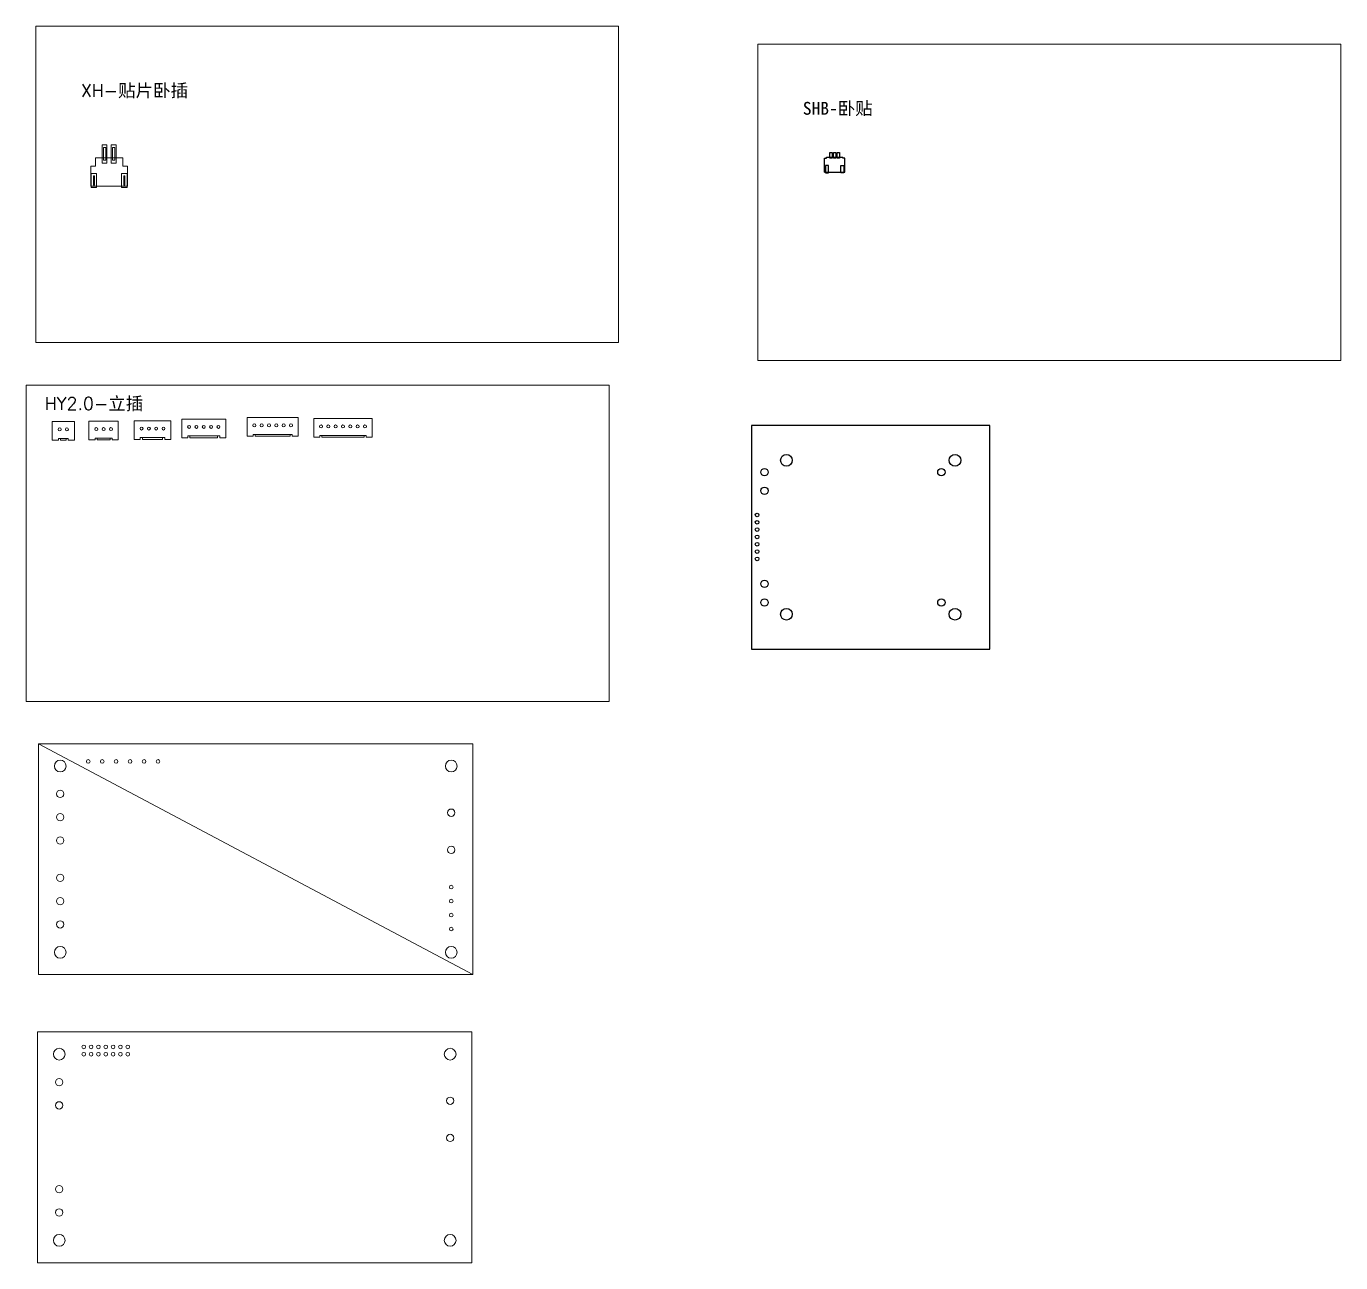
# Model space of a CAD drawing. Header units: millimetres. Extents: x -198 to 617, y -229 to 392.
# Drawn here: x 257.9 to 616.5, y -229.3 to 108.1 of the extents above; entities that cross this region are included whole.
import ezdxf

# ---------------------------------------------------------------- set-up
doc = ezdxf.new("R2010")
doc.units = ezdxf.units.MM
doc.layers.add('DIM', color=3, linetype='Continuous')
doc.layers.add('标注层', color=3, linetype='Continuous', lineweight=20)
doc.styles.get("Standard").update_dxf_attribs({"font": 'txt.shx', "bigfont": 'tssdchn.shx'})

msp = doc.modelspace()

# ---------------------------------------------------------------- linework, layer by layer
at = {"layer": 'DIM'}
for p, q in [((475.66, 68.3), (475.66, 72.1)), ((475.66, 72.1), (476.22, 72.1)), ((476.22, 72.1), (476.22, 72.39)), ((476.22, 72.39), (480.66, 72.39)), ((477.14, 73.6), (477.74, 73.6)), ((477.14, 72.1), (477.14, 73.6)), ((477.74, 72.1), (477.14, 72.1)), ((477.74, 73.6), (477.74, 72.1)), ((478.14, 73.6), (478.74, 73.6)), ((478.14, 72.1), (478.14, 73.6)), ((478.74, 72.1), (478.14, 72.1)), ((478.74, 73.6), (478.74, 72.1)), ((479.14, 73.6), (479.74, 73.6)), ((479.14, 72.1), (479.14, 73.6)), ((479.74, 72.1), (479.14, 72.1)), ((479.74, 73.6), (479.74, 72.1)), ((480.66, 72.1), (480.66, 72.39)), ((481.21, 72.1), (480.66, 72.1)), ((481.21, 68.3), (481.21, 72.1)), ((475.66, 68.3), (481.21, 68.3)), ((476.74, 70.1), (475.94, 70.1)), ((475.94, 70.1), (475.94, 68.1)), ((476.74, 68.1), (476.74, 70.1)), ((480.14, 68.1), (480.14, 70.1)), ((480.14, 70.1), (480.94, 70.1)), ((480.94, 70.1), (480.94, 68.1)), ((475.94, 68.1), (476.74, 68.1)), ((480.94, 68.1), (480.14, 68.1)), ((520.79, -0.86), (455.79, -0.86)), ((455.79, -0.86), (455.79, -61.86)), ((520.79, -61.86), (520.79, -0.86)), ((455.79, -61.86), (520.79, -61.86))]:
    msp.add_line(p, q, dxfattribs=at)
for centre, radius in [((465.29, -10.36), 1.6), ((511.29, -10.36), 1.6), ((459.29, -13.58), 1), ((507.55, -13.58), 1), ((459.29, -18.66), 1), ((457.29, -25.27), 0.5), ((457.29, -27.27), 0.5), ((457.29, -29.27), 0.5), ((457.29, -31.27), 0.5), ((457.29, -33.27), 0.5), ((457.29, -35.27), 0.5), ((457.29, -37.27), 0.5), ((459.29, -44.06), 1), ((459.29, -49.14), 1), ((507.55, -49.14), 1), ((465.29, -52.36), 1.6), ((511.29, -52.36), 1.6)]:
    msp.add_circle(centre, radius, dxfattribs=at)
at = {"layer": '标注层'}
for p, q in [((278.56, 75.72), (279.86, 75.72)), ((278.56, 70.72), (278.56, 75.72)), ((279.86, 75.72), (279.86, 70.72)), ((281.06, 75.72), (282.36, 75.72)), ((281.06, 70.72), (281.06, 75.72)), ((282.36, 75.72), (282.36, 70.72)), ((276.76, 69.92), (276.76, 72.22)), ((276.76, 72.22), (284.16, 72.22)), ((278.89, 75.03), (279.53, 75.03)), ((278.89, 71.53), (278.89, 75.03)), ((279.53, 75.03), (279.53, 71.53)), ((282.03, 75.03), (281.39, 75.03)), ((281.39, 75.03), (281.39, 71.53)), ((281.71, 72.22), (282.36, 72.22)), ((282.03, 71.53), (282.03, 75.03)), ((284.16, 72.22), (284.16, 69.92)), ((275.46, 69.92), (276.76, 69.92)), ((275.46, 64.42), (275.46, 69.92)), ((279.86, 70.72), (278.56, 70.72)), ((279.53, 71.53), (278.89, 71.53)), ((282.36, 70.72), (281.06, 70.72)), ((281.39, 71.53), (282.03, 71.53)), ((284.16, 69.92), (285.36, 69.92)), ((285.36, 69.92), (285.46, 69.92)), ((285.46, 69.92), (285.46, 65.92)), ((275.56, 64.12), (275.56, 67.92)), ((275.56, 67.92), (277.06, 67.92)), ((276.16, 67.27), (276.46, 67.27)), ((276.16, 64.77), (276.16, 67.27)), ((276.46, 64.77), (276.16, 64.77)), ((276.46, 67.27), (276.46, 64.77)), ((277.06, 67.92), (277.06, 64.12)), ((285.36, 67.92), (283.86, 67.92)), ((283.86, 67.92), (283.86, 64.12)), ((284.76, 67.27), (284.46, 67.27)), ((284.46, 67.27), (284.46, 64.77)), ((284.46, 64.77), (284.76, 64.77)), ((284.76, 64.77), (284.76, 67.27)), ((285.36, 64.12), (285.36, 67.92)), ((285.46, 65.92), (285.46, 64.42)), ((285.46, 64.42), (275.46, 64.42)), ((277.06, 64.12), (275.56, 64.12)), ((283.86, 64.12), (285.36, 64.12)), ((264.91, 0.23), (271.01, 0.23)), ((264.91, 0.23), (264.91, -4.87)), ((271.01, 0.23), (271.01, -4.87)), ((274.97, 0.3), (282.97, 0.3)), ((274.97, 0.3), (274.97, -4.8)), ((282.97, 0.3), (282.97, -4.8)), ((287.31, 0.43), (297.31, 0.43)), ((287.31, 0.43), (287.31, -4.67)), ((297.31, 0.43), (297.31, -4.67)), ((300.28, 0.89), (312.28, 0.89)), ((300.28, 0.89), (300.28, -4.21)), ((312.28, 0.89), (312.28, -4.21)), ((318.09, 1.32), (332.09, 1.32)), ((318.09, 1.32), (318.09, -3.78)), ((332.09, 1.32), (332.09, -3.78)), ((336.28, 1.03), (352.28, 1.03)), ((336.28, 1.03), (336.28, -4.07)), ((352.28, 1.03), (352.28, -4.07)), ((319.74, -3.78), (319.74, -3.28)), ((319.74, -3.28), (330.44, -3.28)), ((320.34, -3.28), (320.34, -3.78)), ((329.84, -3.28), (329.84, -3.78)), ((330.44, -3.78), (330.44, -3.28)), ((337.93, -4.07), (337.93, -3.57)), ((337.93, -3.57), (350.63, -3.57)), ((338.53, -3.57), (338.53, -4.07)), ((350.03, -3.57), (350.03, -4.07)), ((350.63, -4.07), (350.63, -3.57)), ((264.91, -4.87), (266.61, -4.87)), ((266.61, -4.87), (266.61, -4.37)), ((266.61, -4.37), (269.31, -4.37)), ((266.61, -4.37), (267.21, -4.37)), ((267.21, -4.37), (267.21, -4.87)), ((267.21, -4.87), (268.71, -4.87)), ((268.71, -4.37), (268.71, -4.87)), ((269.31, -4.87), (269.31, -4.37)), ((269.31, -4.87), (271.01, -4.87)), ((274.97, -4.8), (276.62, -4.8)), ((276.62, -4.8), (276.62, -4.3)), ((276.62, -4.3), (279.32, -4.3)), ((277.22, -4.3), (277.22, -4.8)), ((280.72, -4.8), (277.22, -4.8)), ((281.32, -4.3), (278.62, -4.3)), ((281.32, -4.3), (280.72, -4.3)), ((280.72, -4.3), (280.72, -4.8)), ((281.32, -4.8), (281.32, -4.3)), ((281.32, -4.8), (282.97, -4.8)), ((287.31, -4.67), (288.96, -4.67)), ((288.96, -4.67), (288.96, -4.17)), ((288.96, -4.17), (295.66, -4.17)), ((289.56, -4.17), (289.56, -4.67)), ((295.06, -4.67), (289.56, -4.67)), ((295.06, -4.17), (295.06, -4.67)), ((295.66, -4.67), (295.66, -4.17)), ((295.66, -4.67), (297.31, -4.67)), ((300.28, -4.21), (301.93, -4.21)), ((301.93, -4.21), (301.93, -3.71)), ((301.93, -3.71), (310.63, -3.71)), ((302.53, -3.71), (302.53, -4.21)), ((310.03, -4.21), (302.53, -4.21)), ((310.03, -3.71), (310.03, -4.21)), ((310.63, -4.21), (310.63, -3.71)), ((310.63, -4.21), (312.28, -4.21)), ((318.09, -3.78), (319.74, -3.78)), ((329.84, -3.78), (320.34, -3.78)), ((330.44, -3.78), (332.09, -3.78)), ((336.28, -4.07), (337.93, -4.07)), ((350.03, -4.07), (338.53, -4.07)), ((350.63, -4.07), (352.28, -4.07)), ((261.22, -150.7), (261.22, -87.7)), ((261.22, -87.7), (379.72, -87.7)), ((261.22, -87.7), (379.72, -150.7)), ((379.72, -87.7), (379.72, -150.7)), ((379.72, -150.7), (261.22, -150.7)), ((260.94, -229.31), (260.94, -166.31)), ((260.94, -166.31), (379.44, -166.31)), ((379.44, -166.31), (379.44, -229.31)), ((379.44, -229.31), (260.94, -229.31))]:
    msp.add_line(p, q, dxfattribs=at)
for points in [[(260.47, 108.08), (419.48, 108.08), (419.48, 21.75), (260.47, 21.75)], [(457.52, 103.22), (616.53, 103.22), (616.53, 16.89), (457.52, 16.89)], [(257.86, 10.15), (416.87, 10.15), (416.87, -76.18), (257.86, -76.18)]]:
    msp.add_lwpolyline(points, close=True, dxfattribs=at)
for centre, radius in [((266.96, -1.91), 0.4), ((268.96, -1.91), 0.4), ((276.97, -1.84), 0.4), ((278.97, -1.84), 0.4), ((280.97, -1.84), 0.4), ((289.31, -1.71), 0.4), ((291.31, -1.71), 0.4), ((293.31, -1.71), 0.4), ((295.31, -1.71), 0.4), ((302.28, -1.25), 0.4), ((304.28, -1.25), 0.4), ((306.28, -1.25), 0.4), ((308.28, -1.25), 0.4), ((310.28, -1.25), 0.4), ((320.09, -0.82), 0.4), ((322.09, -0.82), 0.4), ((324.09, -0.82), 0.4), ((326.09, -0.82), 0.4), ((328.09, -0.82), 0.4), ((330.09, -0.82), 0.4), ((338.28, -1.11), 0.4), ((340.28, -1.11), 0.4), ((342.28, -1.11), 0.4), ((344.28, -1.11), 0.4), ((346.28, -1.11), 0.4), ((348.28, -1.11), 0.4), ((350.28, -1.11), 0.4), ((267.12, -93.79), 1.6), ((274.76, -92.54), 0.5), ((278.57, -92.54), 0.5), ((282.38, -92.54), 0.5), ((286.19, -92.54), 0.5), ((290, -92.54), 0.5), ((293.81, -92.54), 0.5), ((373.82, -93.79), 1.6), ((267.12, -101.39), 1), ((267.12, -107.74), 1), ((373.82, -106.51), 1), ((267.12, -114.09), 1), ((373.82, -116.67), 1), ((267.12, -124.29), 1), ((373.82, -126.83), 0.5), ((267.12, -130.64), 1), ((373.82, -130.64), 0.5), ((267.12, -136.99), 1), ((373.82, -134.45), 0.5), ((373.82, -138.26), 0.5), ((267.12, -144.61), 1.6), ((373.82, -144.61), 1.6), ((266.85, -172.41), 1.6), ((273.55, -170.41), 0.5), ((273.55, -172.41), 0.5), ((275.55, -170.41), 0.5), ((275.55, -172.41), 0.5), ((277.55, -170.41), 0.5), ((277.55, -172.41), 0.5), ((279.55, -170.41), 0.5), ((279.55, -172.41), 0.5), ((281.55, -170.41), 0.5), ((281.55, -172.41), 0.5), ((283.55, -170.41), 0.5), ((283.55, -172.41), 0.5), ((285.55, -170.41), 0.5), ((285.55, -172.41), 0.5), ((373.53, -172.41), 1.6), ((266.85, -180.03), 1), ((266.85, -186.38), 1), ((373.53, -185.11), 1), ((373.53, -195.27), 1), ((266.85, -209.24), 1), ((266.85, -215.59), 1), ((266.85, -223.21), 1.6), ((373.53, -223.21), 1.6)]:
    msp.add_circle(centre, radius, dxfattribs=at)

# ---------------------------------------------------------------- texts
at = {"layer": '标注层', "char_height": 3.5, "attachment_point": 1}
for s, insert in [('XH-{\\fSimSun|b0|i0|c134|p2;贴片卧插}', (272.71, 92.32)), ('{\\fNSimSun|b0|i0|c134|p49;SHB-卧贴}', (469.75, 87.45)), ('HY2.0-{\\fSimSun|b0|i0|c134|p2;立插}', (262.83, 6.89))]:
    msp.add_mtext_dynamic_manual_height_columns(s, width=84.0394, gutter_width=17.5, heights=[0], dxfattribs=dict(at, insert=insert))

doc.saveas('drawing.dxf')
